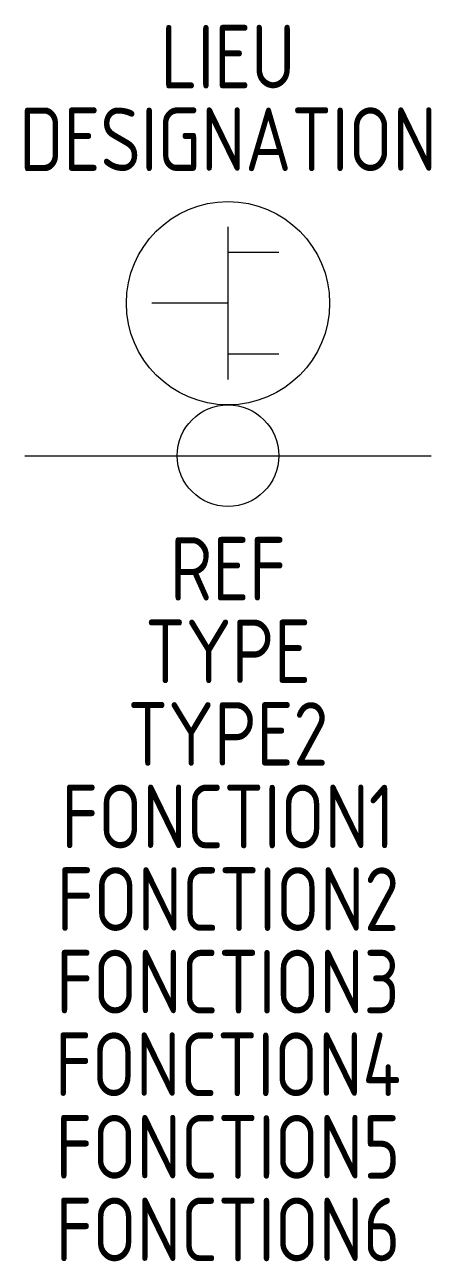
# Model space of a CAD drawing. Header units: millimetres. Extents: x 0 to 16, y -31.7 to 17.
import ezdxf
from ezdxf.enums import TextEntityAlignment as Align

# ---------------------------------------------------------------- set-up
doc = ezdxf.new("R2010")
doc.units = ezdxf.units.MM
for name, color, linetype in [('SYMB_FIL_FIN', 1, 'Continuous'), ('SYMB_TXT_NOM', 3, 'Continuous'), ('SYMBOLE', 3, 'Continuous')]:
    doc.layers.add(name, color=color, linetype=linetype)
doc.styles.add('NET2_5', font='isocp.shx', dxfattribs={"width": 0.9, "height": 2.5})

msp = doc.modelspace()

# ---------------------------------------------------------------- linework, layer by layer
at = {"layer": 'SYMB_FIL_FIN'}
for p, q in [((8, 9), (8, 3)), ((10, 8), (8, 8)), ((8, 6), (5, 6)), ((10, 4), (8, 4))]:
    msp.add_line(p, q, dxfattribs=at)
at = {"layer": 'SYMBOLE'}
msp.add_line((0, 0), (16, 0), dxfattribs=at)
for centre, radius in [((8, 6), 4), ((8, 0), 2)]:
    msp.add_circle(centre, radius, dxfattribs=at)

# ---------------------------------------------------------------- texts
at = {"layer": 'SYMB_TXT_NOM', "style": 'NET2_5', "width": 0.9, "flags": 8}
for tag, p in [('LIEU', (8, 14.45)), ('DESIGNATION', (8, 11.2)), ('REF', (8, -5.7)), ('TYPE', (8, -8.95)), ('TYPE2', (8, -12.2)), ('FONCTION1', (8, -15.45)), ('FONCTION2', (8, -18.7)), ('FONCTION3', (8, -21.95)), ('FONCTION4', (8, -25.2)), ('FONCTION5', (8, -28.45)), ('FONCTION6', (8, -31.7))]:
    msp.add_attdef(tag, text='', height=2.5, dxfattribs=at).set_placement(p, align=Align.CENTER)

doc.saveas('drawing.dxf')
